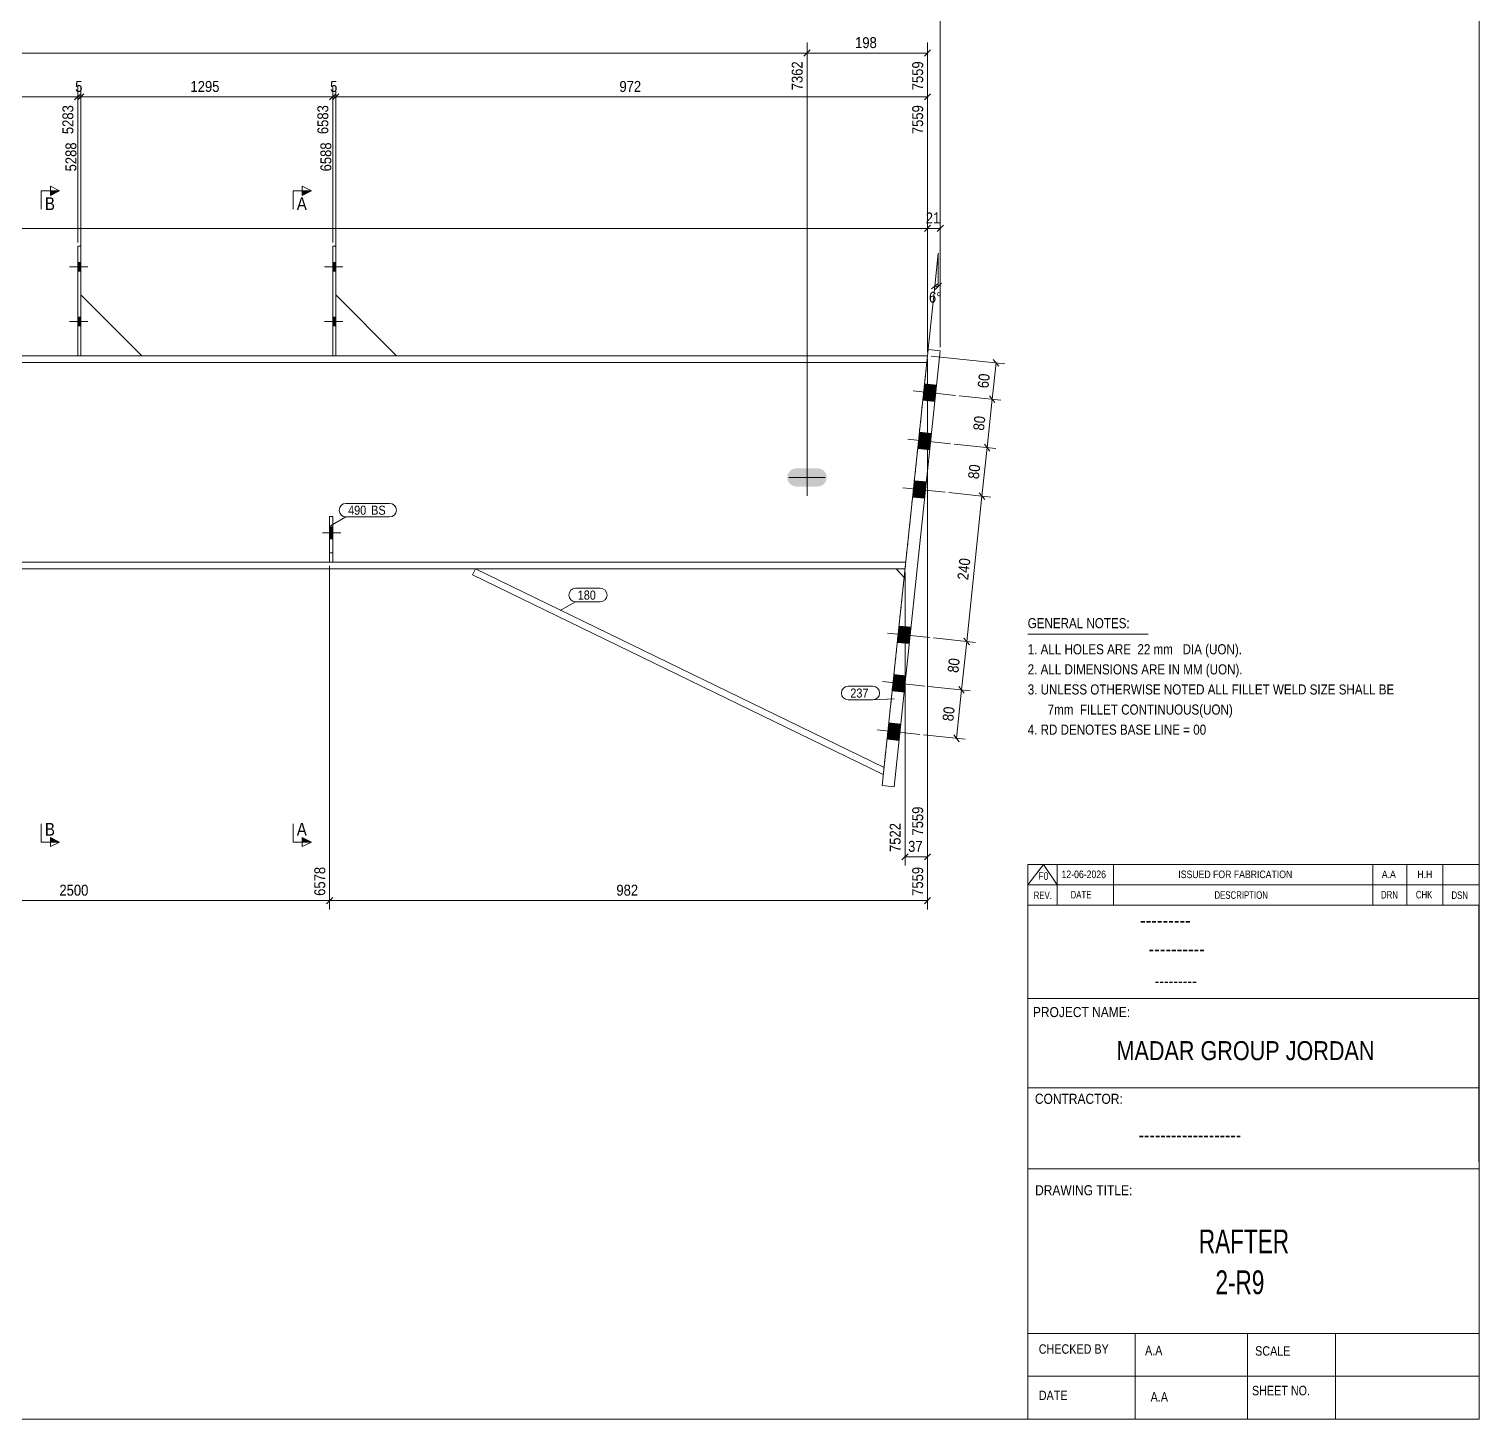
# Model space of a CAD drawing. Header units: millimetres. Extents: x 2 to 825, y 1 to 579.
# Drawn here: x 428.2 to 825, y 5 to 385.5 of the extents above; entities that cross this region are included whole.
import ezdxf

# ---------------------------------------------------------------- set-up
doc = ezdxf.new("R2010")
doc.units = ezdxf.units.MM
for name, pattern in [('XKITLINE00', [0]), ('XKITLINE01', [4, 1, -1, 1, -1]), ('XKITLINE02', [4, 2, -2])]:
    doc.linetypes.add(name, pattern=pattern)
for name, color, linetype, lineweight in [('Bolt', 3, 'Continuous', 0), ('Dimensions', 7, 'Continuous', 0), ('DrawingSheet', 5, 'Continuous', 0), ('OtherObjectType', 7, 'Continuous', 0), ('Part', 2, 'Continuous', 0), ('PartMark', 7, 'Continuous', 0), ('Section', 6, 'Continuous', 0)]:
    doc.layers.add(name, color=color, linetype=linetype, lineweight=lineweight)
doc.styles.add('@ARIAL_UNICODE_MS_BOLD', font='ARIAL.TTF')
doc.styles.add('ARIAL', font='ARIAL.TTF')
doc.styles.add('ARIAL_NARROW', font='ARIALN.TTF')
doc.styles.add('COMIC_SANS_MS_BOLD', font='COMICBD.TTF')
doc.styles.add('SWIS721_EX_BT', font='ARIAL.TTF')
doc.styles.add('SWISSE', font='ARIAL.TTF')

# ---------------------------------------------------------------- blocks, each defined once
blk = doc.blocks.new('*A3')
at = {"layer": 'Bolt'}
blk.add_hatch(color=3, dxfattribs=at).paths.add_polyline_path([(646.53, 262.73), (646.34, 261.77), (645.79, 260.96), (644.98, 260.42), (644.03, 260.23), (638.19, 260.23), (637.24, 260.42), (636.42, 260.96), (635.88, 261.77), (635.69, 262.73), (635.88, 263.69), (636.42, 264.5), (637.24, 265.04), (638.19, 265.23), (644.03, 265.23), (644.98, 265.04), (645.79, 264.5), (646.34, 263.69)], flags=17)
at = {"layer": 'Bolt', "color": 3, "linetype": 'XKITLINE00', "lineweight": 0}
for p, q in [((641.11, 257.73), (641.11, 267.73)), ((636.11, 262.73), (646.11, 262.73))]:
    blk.add_line(p, q, dxfattribs=at)
blk = doc.blocks.new('*A12')
at = {"layer": 'Bolt'}
blk.add_hatch(color=3, dxfattribs=at).paths.add_polyline_path([(511.31, 245.93), (510.47, 245.93), (510.47, 249.2), (511.31, 249.2)], flags=17)
at = {"layer": 'Bolt', "color": 3, "linetype": 'XKITLINE00', "lineweight": 0}
for p, q in [((513.56, 247.56), (508.56, 247.56)), ((511.31, 249.2), (510.47, 249.2)), ((511.31, 245.93), (510.47, 245.93))]:
    blk.add_line(p, q, dxfattribs=at)
blk = doc.blocks.new('*A13')
at = {"layer": 'Bolt', "color": 3, "linetype": 'XKITLINE02', "lineweight": 0}
for p, q in [((513.56, 247.56), (508.56, 247.56)), ((511.31, 249.2), (510.47, 249.2)), ((511.31, 245.93), (510.47, 245.93))]:
    blk.add_line(p, q, dxfattribs=at)
blk = doc.blocks.new('*A14')
at = {"layer": 'Bolt'}
for points in [[(441.54, 321.56), (442.37, 321.56), (442.37, 319.23), (441.54, 319.23)], [(441.54, 321.56), (442.37, 321.56), (442.37, 319.23), (441.54, 319.23)], [(441.54, 306.56), (442.37, 306.56), (442.37, 304.23), (441.54, 304.23)], [(441.54, 306.56), (442.37, 306.56), (442.37, 304.23), (441.54, 304.23)]]:
    blk.add_hatch(color=3, dxfattribs=at).paths.add_polyline_path(points, flags=17)
at = {"layer": 'Bolt', "color": 3, "linetype": 'XKITLINE00', "lineweight": 0}
for p, q in [((442.37, 321.56), (441.54, 321.56)), ((442.37, 321.56), (441.54, 321.56)), ((444.31, 320.4), (439.31, 320.4)), ((444.31, 320.4), (439.31, 320.4)), ((442.37, 319.23), (441.54, 319.23)), ((442.37, 319.23), (441.54, 319.23)), ((442.37, 306.56), (441.54, 306.56)), ((442.37, 306.56), (441.54, 306.56)), ((444.31, 305.4), (439.31, 305.4)), ((444.31, 305.4), (439.31, 305.4)), ((442.37, 304.23), (441.54, 304.23)), ((442.37, 304.23), (441.54, 304.23))]:
    blk.add_line(p, q, dxfattribs=at)
blk = doc.blocks.new('*A15')
at = {"layer": 'Bolt'}
for points in [[(511.31, 321.56), (512.14, 321.56), (512.14, 319.23), (511.31, 319.23)], [(511.31, 321.56), (512.14, 321.56), (512.14, 319.23), (511.31, 319.23)], [(511.31, 306.56), (512.14, 306.56), (512.14, 304.23), (511.31, 304.23)], [(511.31, 306.56), (512.14, 306.56), (512.14, 304.23), (511.31, 304.23)]]:
    blk.add_hatch(color=3, dxfattribs=at).paths.add_polyline_path(points, flags=17)
at = {"layer": 'Bolt', "color": 3, "linetype": 'XKITLINE00', "lineweight": 0}
for p, q in [((512.14, 321.56), (511.31, 321.56)), ((512.14, 321.56), (511.31, 321.56)), ((514.07, 320.4), (509.07, 320.4)), ((514.07, 320.4), (509.07, 320.4)), ((512.14, 319.23), (511.31, 319.23)), ((512.14, 319.23), (511.31, 319.23)), ((512.14, 306.56), (511.31, 306.56)), ((512.14, 306.56), (511.31, 306.56)), ((514.07, 305.4), (509.07, 305.4)), ((514.07, 305.4), (509.07, 305.4)), ((512.14, 304.23), (511.31, 304.23)), ((512.14, 304.23), (511.31, 304.23))]:
    blk.add_line(p, q, dxfattribs=at)
blk = doc.blocks.new('*A17')
at = {"layer": 'Bolt'}
for points in [[(676.12, 283.53), (672.8, 283.88), (673.27, 288.36), (676.59, 288.01)], [(676.12, 283.53), (672.8, 283.88), (673.27, 288.36), (676.59, 288.01)], [(674.72, 270.27), (671.4, 270.62), (671.87, 275.1), (675.19, 274.75)], [(674.72, 270.27), (671.4, 270.62), (671.87, 275.1), (675.19, 274.75)], [(673.32, 257.01), (670, 257.36), (670.48, 261.84), (673.79, 261.49)], [(673.32, 257.01), (670, 257.36), (670.48, 261.84), (673.79, 261.49)], [(669.12, 217.23), (665.81, 217.58), (666.28, 222.06), (669.6, 221.71)], [(669.12, 217.23), (665.81, 217.58), (666.28, 222.06), (669.6, 221.71)], [(667.72, 203.97), (664.41, 204.32), (664.88, 208.8), (668.2, 208.45)], [(667.72, 203.97), (664.41, 204.32), (664.88, 208.8), (668.2, 208.45)], [(666.33, 190.71), (663.01, 191.06), (663.48, 195.54), (666.8, 195.19)], [(666.33, 190.71), (663.01, 191.06), (663.48, 195.54), (666.8, 195.19)]]:
    blk.add_hatch(color=3, dxfattribs=at).paths.add_polyline_path(points, flags=17)
at = {"layer": 'Bolt', "color": 3, "linetype": 'XKITLINE00', "lineweight": 0}
for p, q in [((681.74, 285.2), (670.14, 286.42)), ((681.74, 285.2), (670.14, 286.42)), ((676.59, 288.01), (673.27, 288.36)), ((676.59, 288.01), (673.27, 288.36)), ((676.12, 283.53), (672.8, 283.88)), ((676.12, 283.53), (672.8, 283.88)), ((675.19, 274.75), (671.87, 275.1)), ((675.19, 274.75), (671.87, 275.1)), ((680.34, 271.94), (668.74, 273.16)), ((680.34, 271.94), (668.74, 273.16)), ((674.72, 270.27), (671.4, 270.62)), ((674.72, 270.27), (671.4, 270.62)), ((678.94, 258.68), (667.34, 259.9)), ((678.94, 258.68), (667.34, 259.9)), ((673.79, 261.49), (670.48, 261.84)), ((673.79, 261.49), (670.48, 261.84)), ((673.32, 257.01), (670, 257.36)), ((673.32, 257.01), (670, 257.36)), ((674.75, 218.9), (663.14, 220.13)), ((674.75, 218.9), (663.14, 220.13)), ((669.6, 221.71), (666.28, 222.06)), ((669.6, 221.71), (666.28, 222.06)), ((669.12, 217.23), (665.81, 217.58)), ((669.12, 217.23), (665.81, 217.58)), ((673.35, 205.64), (661.75, 206.87)), ((673.35, 205.64), (661.75, 206.87)), ((668.2, 208.45), (664.88, 208.8)), ((668.2, 208.45), (664.88, 208.8)), ((667.72, 203.97), (664.41, 204.32)), ((667.72, 203.97), (664.41, 204.32)), ((666.8, 195.19), (663.48, 195.54)), ((666.8, 195.19), (663.48, 195.54)), ((671.95, 192.38), (660.35, 193.61)), ((671.95, 192.38), (660.35, 193.61)), ((666.33, 190.71), (663.01, 191.06)), ((666.33, 190.71), (663.01, 191.06))]:
    blk.add_line(p, q, dxfattribs=at)
blk = doc.blocks.new('*A18')
at = {"layer": 'Part', "color": 2, "linetype": 'XKITLINE00', "lineweight": 0}
for p, q in [((484.04, 296.06), (414.91, 296.06)), ((484.04, 294.23), (414.91, 294.23)), ((674.09, 296.06), (484.14, 296.06)), ((673.89, 294.23), (484.14, 294.23)), ((484.04, 239.56), (414.91, 239.56)), ((668.13, 239.56), (484.14, 239.56)), ((414.91, 237.73), (484.04, 237.73)), ((484.14, 237.73), (667.93, 237.73))]:
    blk.add_line(p, q, dxfattribs=at)
at = {"layer": 'Part', "color": 7, "linetype": 'XKITLINE01', "lineweight": 0}
blk.add_line((667.93, 237.73), (674.09, 296.06), dxfattribs=at)
blk = doc.blocks.new('*A31')
at = {"layer": 'Part', "color": 2, "linetype": 'XKITLINE00', "lineweight": 0}
for p, q in [((510.47, 239.56), (510.47, 252.06)), ((510.47, 252.06), (511.31, 252.06)), ((511.31, 252.06), (511.31, 239.56))]:
    blk.add_line(p, q, dxfattribs=at)
at = {"layer": 'Part', "color": 7, "linetype": 'XKITLINE01', "lineweight": 0}
for p, q in [((510.47, 242.06), (511.31, 242.06)), ((511.31, 239.56), (510.47, 239.56))]:
    blk.add_line(p, q, dxfattribs=at)
blk = doc.blocks.new('*A32')
at = {"layer": 'Part', "color": 7, "linetype": 'XKITLINE01', "lineweight": 0}
for p, q in [((510.47, 252.06), (510.47, 239.56)), ((511.31, 252.06), (510.47, 252.06)), ((511.31, 239.56), (511.31, 252.06)), ((510.47, 242.06), (511.31, 242.06)), ((510.47, 239.56), (511.31, 239.56))]:
    blk.add_line(p, q, dxfattribs=at)
blk = doc.blocks.new('*A33')
at = {"layer": 'Part', "color": 2, "linetype": 'XKITLINE00', "lineweight": 0}
blk.add_line((459.04, 296.06), (442.37, 312.73), dxfattribs=at)
at = {"layer": 'Part', "color": 7, "linetype": 'XKITLINE01', "lineweight": 0}
for p, q in [((442.37, 312.73), (442.37, 296.06)), ((442.37, 296.06), (459.04, 296.06))]:
    blk.add_line(p, q, dxfattribs=at)
blk = doc.blocks.new('*A34')
at = {"layer": 'Part', "color": 2, "linetype": 'XKITLINE00', "lineweight": 0}
for p, q in [((442.37, 326.06), (441.54, 326.06)), ((441.54, 326.06), (441.54, 296.06)), ((442.37, 296.06), (442.37, 326.06))]:
    blk.add_line(p, q, dxfattribs=at)
at = {"layer": 'Part', "color": 7, "linetype": 'XKITLINE01', "lineweight": 0}
blk.add_line((441.54, 296.06), (442.37, 296.06), dxfattribs=at)
blk = doc.blocks.new('*A35')
at = {"layer": 'Part', "color": 2, "linetype": 'XKITLINE00', "lineweight": 0}
blk.add_line((528.81, 296.06), (512.14, 312.73), dxfattribs=at)
at = {"layer": 'Part', "color": 7, "linetype": 'XKITLINE01', "lineweight": 0}
for p, q in [((512.14, 312.73), (512.14, 296.06)), ((512.14, 296.06), (528.81, 296.06))]:
    blk.add_line(p, q, dxfattribs=at)
blk = doc.blocks.new('*A36')
at = {"layer": 'Part', "color": 2, "linetype": 'XKITLINE00', "lineweight": 0}
for p, q in [((512.14, 326.06), (511.31, 326.06)), ((511.31, 326.06), (511.31, 296.06)), ((512.14, 296.06), (512.14, 326.06))]:
    blk.add_line(p, q, dxfattribs=at)
at = {"layer": 'Part', "color": 7, "linetype": 'XKITLINE01', "lineweight": 0}
blk.add_line((511.31, 296.06), (512.14, 296.06), dxfattribs=at)
blk = doc.blocks.new('*A38')
at = {"layer": 'Part', "color": 2, "linetype": 'XKITLINE00', "lineweight": 0}
for p, q in [((674.26, 297.72), (661.67, 178.38)), ((677.58, 297.37), (674.26, 297.72)), ((664.99, 178.03), (677.58, 297.37)), ((661.67, 178.38), (664.99, 178.03))]:
    blk.add_line(p, q, dxfattribs=at)
blk = doc.blocks.new('*A39')
at = {"layer": 'Part', "color": 2, "linetype": 'XKITLINE00', "lineweight": 0}
for p, q in [((549.58, 236.09), (550.39, 237.74)), ((661.99, 181.38), (549.58, 236.09)), ((662.19, 183.32), (550.39, 237.74)), ((667.68, 235.31), (665.5, 237.73))]:
    blk.add_line(p, q, dxfattribs=at)
at = {"layer": 'Part', "color": 7, "linetype": 'XKITLINE01', "lineweight": 0}
for p, q in [((665.5, 237.73), (550.39, 237.74)), ((667.68, 235.31), (661.99, 181.38))]:
    blk.add_line(p, q, dxfattribs=at)
blk = doc.blocks.new('*A91')
at = {"layer": 'DrawingSheet', "color": 5, "linetype": 'XKITLINE00', "lineweight": 0}
for p, q in [((825, 5), (825, 579)), ((5, 5), (825, 5))]:
    blk.add_line(p, q, dxfattribs=at)
blk = doc.blocks.new('*A93')
at = {"layer": 'OtherObjectType', "color": 7, "linetype": 'XKITLINE00', "lineweight": 0}
blk.add_line((701.5, 219.82), (734.5, 219.82), dxfattribs=at)
at = {"layer": 'OtherObjectType', "color": 7, "style": 'ARIAL_NARROW', "width": 1.008832}
for s, p in [('GENERAL NOTES:', (701.5, 221.47)), ('1. ALL HOLES ARE  22 mm   DIA (UON).', (701.5, 214.32)), ('2. ALL DIMENSIONS ARE IN MM (UON).', (701.5, 208.82)), ('3. UNLESS OTHERWISE NOTED ALL FILLET WELD SIZE SHALL BE', (701.5, 203.32)), ('7mm  FILLET CONTINUOUS(UON)', (706.95, 197.82)), ('4. RD DENOTES BASE LINE = 00', (701.5, 192.32))]:
    blk.add_text(s, height=2.75, dxfattribs=at).set_placement(p)
blk = doc.blocks.new('*A94')
at = {"layer": 'OtherObjectType', "color": 7, "linetype": 'XKITLINE00', "lineweight": 0}
for p, q in [((701.5, 156.76), (825, 156.76)), ((701.5, 151.21), (705.82, 156.76)), ((701.5, 151.21), (701.5, 156.76)), ((705.82, 156.76), (709.53, 151.21)), ((709.53, 151.21), (709.53, 156.76)), ((724.97, 151.21), (724.97, 156.76)), ((795.98, 151.21), (795.98, 156.76)), ((805.24, 151.21), (805.24, 156.76)), ((815.12, 151.21), (815.12, 156.76)), ((825, 151.21), (825, 156.76)), ((701.5, 151.21), (825, 151.21)), ((701.5, 145.65), (701.5, 151.21)), ((705.21, 151.21), (825, 151.21)), ((709.53, 145.65), (709.53, 151.21)), ((724.97, 145.65), (724.97, 151.21)), ((795.98, 145.65), (795.98, 151.21)), ((805.24, 145.65), (805.24, 151.21)), ((815.12, 145.65), (815.12, 151.21)), ((825, 145.65), (825, 151.21))]:
    blk.add_line(p, q, dxfattribs=at)
at = {"layer": 'OtherObjectType', "color": 7, "style": 'ARIAL_NARROW'}
for s, height, width, p in [('12-06-2026', 2.058, 1.008832, (710.76, 153.06)), ('ISSUED FOR FABRICATION', 2.0583, 1.008832, (742.71, 153.06)), ('A.A', 2.058, 1.008832, (798.4, 153.06)), ('H.H', 2.058, 1.008832, (808.13, 153.06)), ('F0', 2.058, 1.008832, (704.4, 152.59)), ('REV.', 2.058, 0.907949, (703.13, 147.31)), ('DATE', 2.058, 0.907949, (713.23, 147.5)), ('DESCRIPTION', 2.0583, 0.907949, (752.61, 147.39)), ('DRN', 2.058, 0.907949, (798.17, 147.47)), ('CHK', 2.058, 0.907949, (807.72, 147.5)), ('DSN', 2.058, 0.907949, (817.47, 147.35))]:
    blk.add_text(s, height=height, dxfattribs=dict(at, width=width)).set_placement(p)
blk = doc.blocks.new('*A96')
at = {"layer": 'OtherObjectType', "color": 2, "linetype": 'XKITLINE00', "lineweight": 0}
for p, q in [((701.5, 145.65), (825, 145.65)), ((701.5, 5), (701.5, 145.64)), ((824.98, 145.64), (825, 5)), ((825, 120.14), (701.5, 120.14)), ((701.5, 95.63), (825, 95.63)), ((825, 73.49), (701.5, 73.49)), ((825, 28.4), (701.5, 28.4)), ((730.94, 28.4), (730.94, 5)), ((761.62, 5), (761.62, 28.4)), ((785.75, 5), (785.75, 28.4)), ((825, 16.7), (701.5, 16.7)), ((825, 5), (701.5, 5))]:
    blk.add_line(p, q, dxfattribs=at)
at = {"layer": 'OtherObjectType', "color": 4, "style": '@ARIAL_UNICODE_MS_BOLD', "width": 0.85}
blk.add_text('---------', height=3.9, dxfattribs=at).set_placement((732.23, 139.59))
at = {"layer": 'OtherObjectType', "color": 7, "style": 'ARIAL', "width": 0.85}
for s, height, p in [('----------', 3.9, (734.56, 131.77)), ('---------', 3.25, (736.21, 123.31))]:
    blk.add_text(s, height=height, dxfattribs=at).set_placement(p)
at = {"layer": 'OtherObjectType', "color": 3, "width": 0.85}
for s, style, p in [('PROJECT NAME:', 'SWIS721_EX_BT', (702.92, 115.01)), ('CONTRACTOR:', 'SWISSE', (703.47, 91.27)), ('DRAWING TITLE:', 'SWIS721_EX_BT', (703.53, 66.24))]:
    blk.add_text(s, height=2.7618, dxfattribs=dict(at, style=style)).set_placement(p)
at = {"layer": 'OtherObjectType', "color": 7, "width": 0.85}
for s, height, p in [('MADAR GROUP JORDAN', 5.2, (725.79, 103.23)), ('CHECKED BY', 2.592, (704.53, 22.86)), ('A.A', 2.592, (733.61, 22.45)), ('SCALE', 2.592, (763.74, 22.33)), ('DATE', 2.592, (704.54, 10.16)), ('A.A', 2.592, (735.14, 9.76)), ('SHEET NO.', 2.592, (762.87, 11.49))]:
    blk.add_text(s, height=height, dxfattribs=at).set_placement(p)
at = {"layer": 'OtherObjectType', "color": 1}
for s, height, style, width, p in [('-------------------', 3.9, 'COMIC_SANS_MS_BOLD', 0.85, (731.87, 80.86)), ('RAFTER', 6.5, 'ARIAL', 0.68, (748.34, 50.37)), ('2-R9', 6.5, 'ARIAL', 0.68, (752.88, 39.17))]:
    blk.add_text(s, height=height, dxfattribs=dict(at, style=style, width=width)).set_placement(p)
blk = doc.blocks.new('*A100')
at = {"layer": 'Dimensions', "color": 7, "linetype": 'XKITLINE00', "lineweight": 0}
blk.add_line((677.58, 298.37), (677.58, 393.75), dxfattribs=at)
blk = doc.blocks.new('*A105')
at = {"layer": 'PartMark', "color": 7, "linetype": 'XKITLINE00', "lineweight": 0}
for p, q in [((514.93, 255.61), (526.89, 255.61)), ((510.69, 249.51), (514.93, 251.91)), ((514.93, 251.91), (526.89, 251.91))]:
    blk.add_line(p, q, dxfattribs=at)
for centre, start, end in [((514.93, 253.76), 90, 270), ((526.89, 253.76), 270, 90)]:
    blk.add_arc(centre, 1.85, start, end, dxfattribs=at)
at = {"layer": 'PartMark', "color": 3, "style": 'ARIAL', "width": 0.85}
for s, p in [('490', (515.53, 252.51)), ('BS', (521.84, 252.51))]:
    blk.add_text(s, height=2.5, dxfattribs=at).set_placement(p)
blk = doc.blocks.new('*A111')
at = {"layer": 'Section'}
for points in [[(434.04, 341.17), (436.54, 341.17), (434.04, 339.92)], [(434.04, 164.17), (436.54, 162.92), (434.04, 162.92)]]:
    blk.add_hatch(color=3, dxfattribs=at).paths.add_polyline_path(points, flags=17)
at = {"layer": 'Section', "color": 3, "linetype": 'XKITLINE00', "lineweight": 0}
for p, q in [((434.04, 339.92), (434.04, 342.42)), ((434.04, 342.42), (436.54, 341.17)), ((436.54, 341.17), (434.04, 339.92)), ((436.54, 162.92), (434.04, 164.17)), ((434.04, 164.17), (434.04, 161.67)), ((436.54, 162.92), (434.04, 161.67))]:
    blk.add_line(p, q, dxfattribs=at)
at = {"layer": 'Section', "color": 1, "linetype": 'XKITLINE00', "lineweight": 0}
for p, q in [((431.54, 341.17), (431.54, 336.17)), ((431.54, 341.17), (436.54, 341.17)), ((431.54, 162.92), (431.54, 167.92)), ((431.54, 162.92), (436.54, 162.92))]:
    blk.add_line(p, q, dxfattribs=at)
at = {"layer": 'Section', "color": 7, "style": 'ARIAL', "width": 0.85}
for p in [(432.54, 335.92), (432.54, 164.67)]:
    blk.add_text('B', height=3.5, dxfattribs=at).set_placement(p)
blk = doc.blocks.new('*A112')
at = {"layer": 'Section'}
for points in [[(502.97, 341.17), (505.47, 341.17), (502.97, 339.92)], [(502.97, 164.17), (505.47, 162.92), (502.97, 162.92)]]:
    blk.add_hatch(color=3, dxfattribs=at).paths.add_polyline_path(points, flags=17)
at = {"layer": 'Section', "color": 3, "linetype": 'XKITLINE00', "lineweight": 0}
for p, q in [((502.97, 339.92), (502.97, 342.42)), ((502.97, 342.42), (505.47, 341.17)), ((505.47, 341.17), (502.97, 339.92)), ((505.47, 162.92), (502.97, 164.17)), ((502.97, 164.17), (502.97, 161.67)), ((505.47, 162.92), (502.97, 161.67))]:
    blk.add_line(p, q, dxfattribs=at)
at = {"layer": 'Section', "color": 1, "linetype": 'XKITLINE00', "lineweight": 0}
for p, q in [((500.47, 341.17), (500.47, 336.17)), ((500.47, 341.17), (505.47, 341.17)), ((500.47, 162.92), (500.47, 167.92)), ((500.47, 162.92), (505.47, 162.92))]:
    blk.add_line(p, q, dxfattribs=at)
at = {"layer": 'Section', "color": 7, "style": 'ARIAL', "width": 0.85}
for p in [(501.47, 335.92), (501.47, 164.67)]:
    blk.add_text('A', height=3.5, dxfattribs=at).set_placement(p)
blk = doc.blocks.new('*A120')
at = {"layer": 'Dimensions', "color": 7, "linetype": 'XKITLINE00', "lineweight": 0}
for p, q in [((676.09, 315.07), (677.03, 324.02)), ((677.03, 315.02), (677.03, 324.02)), ((674.19, 297.06), (676.09, 315.07)), ((675.16, 314.31), (677.02, 315.82)), ((676.19, 314.17), (677.88, 315.87))]:
    blk.add_line(p, q, dxfattribs=at)
blk.add_arc((677.03, 324.02), 9, 263.9789, 270, dxfattribs=at)
at = {"layer": 'Dimensions', "color": 7}
for p in [(677.03, 324.02), (676.09, 315.07), (677.03, 315.02)]:
    blk.add_point(p, dxfattribs=at)
at = {"layer": 'Dimensions', "color": 3, "style": 'ARIAL', "width": 0.85}
blk.add_text('6°', height=3, rotation=-3.008, dxfattribs=at).set_placement((674.42, 310.63))
blk = doc.blocks.new('*A121')
at = {"layer": 'Dimensions', "color": 7, "linetype": 'XKITLINE00', "lineweight": 0}
for p, q in [((674.09, 297.06), (674.09, 333.75)), ((74.58, 330.9), (674.09, 330.9)), ((674.93, 331.74), (673.24, 330.05))]:
    blk.add_line(p, q, dxfattribs=at)
at = {"layer": 'Dimensions', "color": 3}
blk.add_point((674.09, 330.9), dxfattribs=at)
blk = doc.blocks.new('*A122')
at = {"layer": 'Dimensions', "color": 7, "linetype": 'XKITLINE00', "lineweight": 0}
for p, q in [((674.09, 297.06), (674.09, 333.75)), ((677.58, 298.37), (677.58, 333.75)), ((674.93, 331.74), (673.24, 330.05)), ((674.09, 330.9), (677.58, 330.9)), ((678.42, 331.74), (676.73, 330.05))]:
    blk.add_line(p, q, dxfattribs=at)
at = {"layer": 'Dimensions', "color": 3}
for p in [(674.09, 330.9), (677.58, 330.9)]:
    blk.add_point(p, dxfattribs=at)
at = {"layer": 'Dimensions', "color": 3, "style": 'ARIAL', "width": 0.85}
blk.add_text('21', height=3, dxfattribs=at).set_placement((673.61, 332.25))
blk = doc.blocks.new('*A124')
at = {"layer": 'Dimensions', "color": 7, "linetype": 'XKITLINE00', "lineweight": 0}
for p, q in [((641.11, 263.73), (641.11, 381.75)), ((110.67, 378.9), (641.11, 378.9)), ((641.96, 379.74), (640.26, 378.05))]:
    blk.add_line(p, q, dxfattribs=at)
at = {"layer": 'Dimensions', "color": 3}
blk.add_point((641.11, 378.9), dxfattribs=at)
at = {"layer": 'Dimensions', "color": 3, "style": 'ARIAL', "width": 0.85}
blk.add_text('7362', height=3, rotation=90.0002, dxfattribs=at).set_placement((639.91, 368.7))
blk = doc.blocks.new('*A125')
at = {"layer": 'Dimensions', "color": 7, "linetype": 'XKITLINE00', "lineweight": 0}
for p, q in [((641.11, 263.73), (641.11, 381.75)), ((674.09, 297.06), (674.09, 381.75)), ((641.96, 379.74), (640.26, 378.05)), ((641.11, 378.9), (674.09, 378.9)), ((674.93, 379.74), (673.24, 378.05))]:
    blk.add_line(p, q, dxfattribs=at)
at = {"layer": 'Dimensions', "color": 3}
for p in [(641.11, 378.9), (674.09, 378.9)]:
    blk.add_point(p, dxfattribs=at)
at = {"layer": 'Dimensions', "color": 3, "style": 'ARIAL', "width": 0.85}
blk.add_text('198', height=3, dxfattribs=at).set_placement((654.26, 380.25))
blk.add_text('7559', height=3, rotation=90.0002, dxfattribs=at).set_placement((672.89, 368.7))
blk = doc.blocks.new('*A128')
at = {"layer": 'Dimensions', "color": 7, "linetype": 'XKITLINE00', "lineweight": 0}
for p, q in [((371.47, 238.56), (371.47, 144.5)), ((510.47, 238.56), (510.47, 144.5)), ((372.32, 147.74), (370.62, 146.05)), ((371.47, 146.9), (510.47, 146.9)), ((511.32, 147.74), (509.62, 146.05))]:
    blk.add_line(p, q, dxfattribs=at)
at = {"layer": 'Dimensions', "color": 3}
for p in [(371.47, 146.9), (510.47, 146.9)]:
    blk.add_point(p, dxfattribs=at)
at = {"layer": 'Dimensions', "color": 3, "style": 'ARIAL', "width": 0.85}
blk.add_text('6578', height=3, rotation=90.0002, dxfattribs=at).set_placement((509.27, 148.2))
blk.add_text('2500', height=3, dxfattribs=at).set_placement((436.52, 148.25))
blk = doc.blocks.new('*A129')
at = {"layer": 'Dimensions', "color": 7, "linetype": 'XKITLINE00', "lineweight": 0}
for p, q in [((674.09, 295.06), (674.09, 144.5)), ((510.47, 238.56), (510.47, 144.5)), ((511.32, 147.74), (509.62, 146.05)), ((510.47, 146.9), (674.09, 146.9)), ((674.93, 147.74), (673.24, 146.05))]:
    blk.add_line(p, q, dxfattribs=at)
at = {"layer": 'Dimensions', "color": 3}
for p in [(510.47, 146.9), (674.09, 146.9)]:
    blk.add_point(p, dxfattribs=at)
at = {"layer": 'Dimensions', "color": 3, "style": 'ARIAL', "width": 0.85}
blk.add_text('7559', height=3, rotation=90.0002, dxfattribs=at).set_placement((672.89, 148.2))
blk.add_text('982', height=3, dxfattribs=at).set_placement((588.94, 148.25))
blk = doc.blocks.new('*A138')
at = {"layer": 'Dimensions', "color": 7, "linetype": 'XKITLINE00', "lineweight": 0}
for p, q in [((373.14, 313.73), (373.14, 369.75)), ((441.54, 327.06), (441.54, 369.75)), ((373.99, 367.74), (372.29, 366.05)), ((373.14, 366.9), (441.54, 366.9)), ((442.39, 367.74), (440.69, 366.05))]:
    blk.add_line(p, q, dxfattribs=at)
at = {"layer": 'Dimensions', "color": 3}
for p in [(373.14, 366.9), (441.54, 366.9)]:
    blk.add_point(p, dxfattribs=at)
at = {"layer": 'Dimensions', "color": 3, "style": 'ARIAL', "width": 0.85}
blk.add_text('1195', height=3, dxfattribs=at).set_placement((402.89, 368.25))
blk.add_text('5283', height=3, rotation=90.0002, dxfattribs=at).set_placement((440.34, 356.7))
blk = doc.blocks.new('*A139')
at = {"layer": 'Dimensions', "color": 7, "linetype": 'XKITLINE00', "lineweight": 0}
for p, q in [((441.54, 327.06), (441.54, 369.75)), ((442.37, 313.73), (442.37, 369.75)), ((442.39, 367.74), (440.69, 366.05)), ((443.22, 367.74), (441.52, 366.05)), ((441.54, 366.9), (442.37, 366.9))]:
    blk.add_line(p, q, dxfattribs=at)
at = {"layer": 'Dimensions', "color": 3}
for p in [(441.54, 366.9), (442.37, 366.9)]:
    blk.add_point(p, dxfattribs=at)
at = {"layer": 'Dimensions', "color": 3, "style": 'ARIAL', "width": 0.85}
blk.add_text('5', height=3, dxfattribs=at).set_placement((440.84, 368.25))
blk.add_text('5288', height=3, rotation=90.0002, dxfattribs=at).set_placement((441.17, 346.5))
blk = doc.blocks.new('*A140')
at = {"layer": 'Dimensions', "color": 7, "linetype": 'XKITLINE00', "lineweight": 0}
for p, q in [((442.37, 313.73), (442.37, 369.75)), ((511.31, 327.06), (511.31, 369.75)), ((443.22, 367.74), (441.52, 366.05)), ((442.37, 366.9), (511.31, 366.9)), ((512.15, 367.74), (510.46, 366.05))]:
    blk.add_line(p, q, dxfattribs=at)
at = {"layer": 'Dimensions', "color": 3}
for p in [(442.37, 366.9), (511.31, 366.9)]:
    blk.add_point(p, dxfattribs=at)
at = {"layer": 'Dimensions', "color": 3, "style": 'ARIAL', "width": 0.85}
blk.add_text('1295', height=3, dxfattribs=at).set_placement((472.39, 368.25))
blk.add_text('6583', height=3, rotation=90.0002, dxfattribs=at).set_placement((510.11, 356.7))
blk = doc.blocks.new('*A141')
at = {"layer": 'Dimensions', "color": 7, "linetype": 'XKITLINE00', "lineweight": 0}
for p, q in [((511.31, 327.06), (511.31, 369.75)), ((512.14, 313.73), (512.14, 369.75)), ((512.15, 367.74), (510.46, 366.05)), ((512.99, 367.74), (511.29, 366.05)), ((511.31, 366.9), (512.14, 366.9))]:
    blk.add_line(p, q, dxfattribs=at)
at = {"layer": 'Dimensions', "color": 3}
for p in [(511.31, 366.9), (512.14, 366.9)]:
    blk.add_point(p, dxfattribs=at)
at = {"layer": 'Dimensions', "color": 3, "style": 'ARIAL', "width": 0.85}
blk.add_text('5', height=3, dxfattribs=at).set_placement((510.61, 368.25))
blk.add_text('6588', height=3, rotation=90.0002, dxfattribs=at).set_placement((510.94, 346.5))
blk = doc.blocks.new('*A142')
at = {"layer": 'Dimensions', "color": 7, "linetype": 'XKITLINE00', "lineweight": 0}
for p, q in [((512.14, 313.73), (512.14, 369.75)), ((674.09, 297.06), (674.09, 369.75)), ((512.99, 367.74), (511.29, 366.05)), ((512.14, 366.9), (674.09, 366.9)), ((674.93, 367.74), (673.24, 366.05))]:
    blk.add_line(p, q, dxfattribs=at)
at = {"layer": 'Dimensions', "color": 3}
for p in [(512.14, 366.9), (674.09, 366.9)]:
    blk.add_point(p, dxfattribs=at)
at = {"layer": 'Dimensions', "color": 3, "style": 'ARIAL', "width": 0.85}
blk.add_text('972', height=3, dxfattribs=at).set_placement((589.77, 368.25))
blk.add_text('7559', height=3, rotation=90.0002, dxfattribs=at).set_placement((672.89, 356.7))
blk = doc.blocks.new('*A143')
at = {"layer": 'Dimensions', "color": 7, "linetype": 'XKITLINE00', "lineweight": 0}
for p, q in [((674.34, 205.54), (685.79, 204.33)), ((682, 191.32), (683.4, 204.58)), ((682.64, 205.51), (684.15, 203.65)), ((672.94, 192.28), (684.39, 191.07)), ((681.25, 192.25), (682.76, 190.39))]:
    blk.add_line(p, q, dxfattribs=at)
at = {"layer": 'Dimensions', "color": 3}
for p in [(683.4, 204.58), (682, 191.32)]:
    blk.add_point(p, dxfattribs=at)
at = {"layer": 'Dimensions', "color": 3, "style": 'ARIAL', "width": 0.85}
blk.add_text('80', height=3, rotation=83.9784, dxfattribs=at).set_placement((681.12, 195.88))
blk = doc.blocks.new('*A144')
at = {"layer": 'Dimensions', "color": 7, "linetype": 'XKITLINE00', "lineweight": 0}
for p, q in [((675.74, 218.8), (687.18, 217.59)), ((684.04, 218.77), (685.55, 216.91)), ((683.4, 204.58), (684.8, 217.84)), ((674.34, 205.54), (685.79, 204.33)), ((682.64, 205.51), (684.15, 203.65))]:
    blk.add_line(p, q, dxfattribs=at)
at = {"layer": 'Dimensions', "color": 3}
for p in [(684.8, 217.84), (683.4, 204.58)]:
    blk.add_point(p, dxfattribs=at)
at = {"layer": 'Dimensions', "color": 3, "style": 'ARIAL', "width": 0.85}
blk.add_text('80', height=3, rotation=83.9784, dxfattribs=at).set_placement((682.52, 209.14))
blk = doc.blocks.new('*A145')
at = {"layer": 'Dimensions', "color": 7, "linetype": 'XKITLINE00', "lineweight": 0}
for p, q in [((679.94, 258.58), (691.38, 257.37)), ((688.24, 258.55), (689.75, 256.69)), ((684.8, 217.84), (688.99, 257.62)), ((675.74, 218.8), (687.18, 217.59)), ((684.04, 218.77), (685.55, 216.91))]:
    blk.add_line(p, q, dxfattribs=at)
at = {"layer": 'Dimensions', "color": 3}
for p in [(688.99, 257.62), (684.8, 217.84)]:
    blk.add_point(p, dxfattribs=at)
at = {"layer": 'Dimensions', "color": 3, "style": 'ARIAL', "width": 0.85}
blk.add_text('240', height=3, rotation=83.9784, dxfattribs=at).set_placement((685.2, 234.55))
blk = doc.blocks.new('*A146')
at = {"layer": 'Dimensions', "color": 7, "linetype": 'XKITLINE00', "lineweight": 0}
for p, q in [((681.34, 271.84), (692.78, 270.63)), ((688.99, 257.62), (690.39, 270.88)), ((689.64, 271.81), (691.15, 269.95)), ((679.94, 258.58), (691.38, 257.37)), ((688.24, 258.55), (689.75, 256.69))]:
    blk.add_line(p, q, dxfattribs=at)
at = {"layer": 'Dimensions', "color": 3}
for p in [(690.39, 270.88), (688.99, 257.62)]:
    blk.add_point(p, dxfattribs=at)
at = {"layer": 'Dimensions', "color": 3, "style": 'ARIAL', "width": 0.85}
blk.add_text('80', height=3, rotation=83.9784, dxfattribs=at).set_placement((688.12, 262.18))
blk = doc.blocks.new('*A147')
at = {"layer": 'Dimensions', "color": 7, "linetype": 'XKITLINE00', "lineweight": 0}
for p, q in [((682.73, 285.1), (694.18, 283.89)), ((690.39, 270.88), (691.79, 284.14)), ((691.04, 285.07), (692.55, 283.21)), ((681.34, 271.84), (692.78, 270.63)), ((689.64, 271.81), (691.15, 269.95))]:
    blk.add_line(p, q, dxfattribs=at)
at = {"layer": 'Dimensions', "color": 3}
for p in [(691.79, 284.14), (690.39, 270.88)]:
    blk.add_point(p, dxfattribs=at)
at = {"layer": 'Dimensions', "color": 3, "style": 'ARIAL', "width": 0.85}
blk.add_text('80', height=3, rotation=83.9784, dxfattribs=at).set_placement((689.52, 275.44))
blk = doc.blocks.new('*A148')
at = {"layer": 'Dimensions', "color": 7, "linetype": 'XKITLINE00', "lineweight": 0}
for p, q in [((675.08, 295.96), (695.23, 293.83)), ((691.79, 284.14), (692.84, 294.08)), ((692.08, 295.02), (693.59, 293.15)), ((682.73, 285.1), (694.18, 283.89)), ((691.04, 285.07), (692.55, 283.21))]:
    blk.add_line(p, q, dxfattribs=at)
at = {"layer": 'Dimensions', "color": 3}
for p in [(692.84, 294.08), (691.79, 284.14)]:
    blk.add_point(p, dxfattribs=at)
at = {"layer": 'Dimensions', "color": 3, "style": 'ARIAL', "width": 0.85}
blk.add_text('60', height=3, rotation=83.9784, dxfattribs=at).set_placement((690.74, 287.04))
blk = doc.blocks.new('*A152')
at = {"layer": 'Dimensions', "color": 7, "linetype": 'XKITLINE00', "lineweight": 0}
for p, q in [((674.09, 295.06), (674.09, 156.5)), ((667.93, 236.73), (667.93, 156.5)), ((668.78, 159.74), (667.09, 158.05)), ((667.93, 158.9), (674.09, 158.9)), ((674.93, 159.74), (673.24, 158.05))]:
    blk.add_line(p, q, dxfattribs=at)
at = {"layer": 'Dimensions', "color": 3}
for p in [(667.93, 158.9), (674.09, 158.9)]:
    blk.add_point(p, dxfattribs=at)
at = {"layer": 'Dimensions', "color": 3, "style": 'ARIAL', "width": 0.85}
for s, p in [('7559', (672.89, 164.7)), ('7522', (666.73, 160.2))]:
    blk.add_text(s, height=3, rotation=90.0002, dxfattribs=at).set_placement(p)
blk.add_text('37', height=3, dxfattribs=at).set_placement((668.78, 160.25))
blk = doc.blocks.new('*A155')
at = {"layer": 'PartMark', "color": 7, "linetype": 'XKITLINE00', "lineweight": 0}
for p, q in [((652.36, 205.55), (659.12, 205.55)), ((652.36, 201.85), (659.12, 201.85)), ((664.92, 202.15), (659.12, 201.85))]:
    blk.add_line(p, q, dxfattribs=at)
for centre, start, end in [((652.36, 203.7), 90, 270), ((659.12, 203.7), 270, 90)]:
    blk.add_arc(centre, 1.85, start, end, dxfattribs=at)
at = {"layer": 'PartMark', "color": 3, "style": 'ARIAL', "width": 0.85}
blk.add_text('237', height=2.5, dxfattribs=at).set_placement((652.96, 202.45))
blk = doc.blocks.new('*A156')
at = {"layer": 'PartMark', "color": 7, "linetype": 'XKITLINE00', "lineweight": 0}
for p, q in [((577.77, 232.38), (584.53, 232.38)), ((573.53, 226.28), (577.77, 228.68)), ((577.77, 228.68), (584.53, 228.68))]:
    blk.add_line(p, q, dxfattribs=at)
for centre, start, end in [((577.77, 230.53), 90, 270), ((584.53, 230.53), 270, 90)]:
    blk.add_arc(centre, 1.85, start, end, dxfattribs=at)
at = {"layer": 'PartMark', "color": 3, "style": 'ARIAL', "width": 0.85}
blk.add_text('180', height=2.5, dxfattribs=at).set_placement((578.37, 229.28))

msp = doc.modelspace()

# ---------------------------------------------------------------- block references
at = {"lineweight": 0}
for name in ['*A91', '*A100', '*A124', '*A125', '*A138', '*A139', '*A140', '*A141', '*A142', '*A111', '*A112', '*A121', '*A122', '*A34', '*A36', '*A14', '*A15', '*A120', '*A33', '*A35', '*A38', '*A129', '*A152', '*A148', '*A17', '*A147', '*A146', '*A3', '*A145', '*A105', '*A31', '*A32', '*A12', '*A13', '*A128', '*A39', '*A156', '*A93', '*A144', '*A155', '*A143', '*A94', '*A96']:
    msp.add_blockref(name, (0, 0), dxfattribs=at)
at = {"layer": 'Part', "lineweight": 0}
msp.add_blockref('*A18', (0, 0), dxfattribs=at)

doc.saveas('drawing.dxf')
